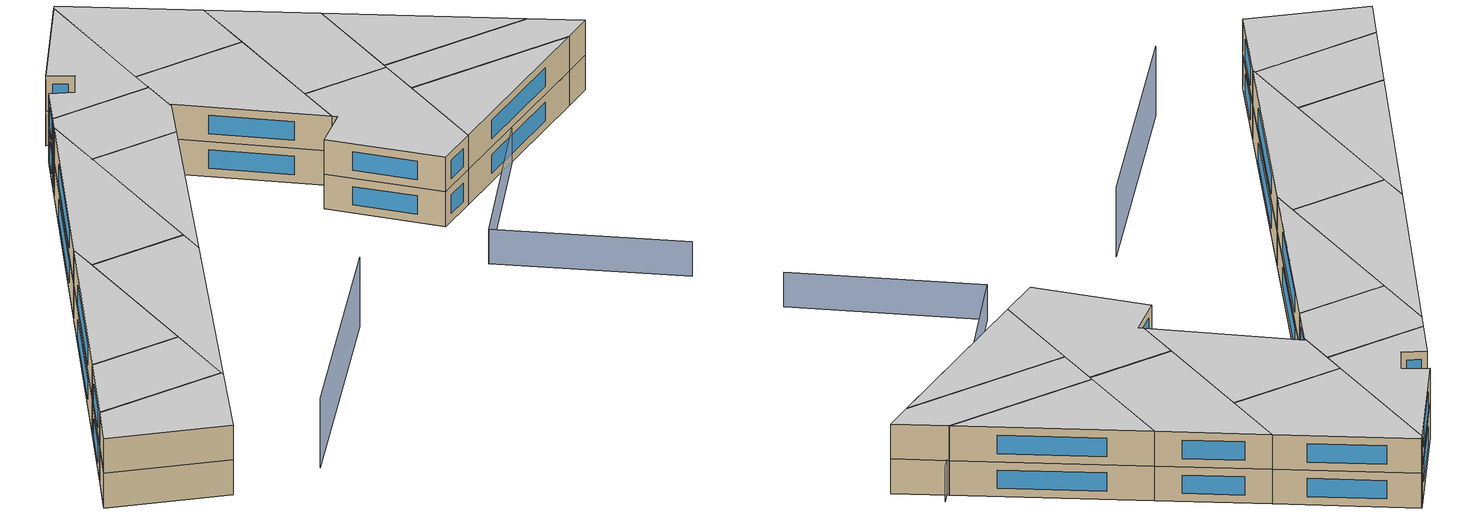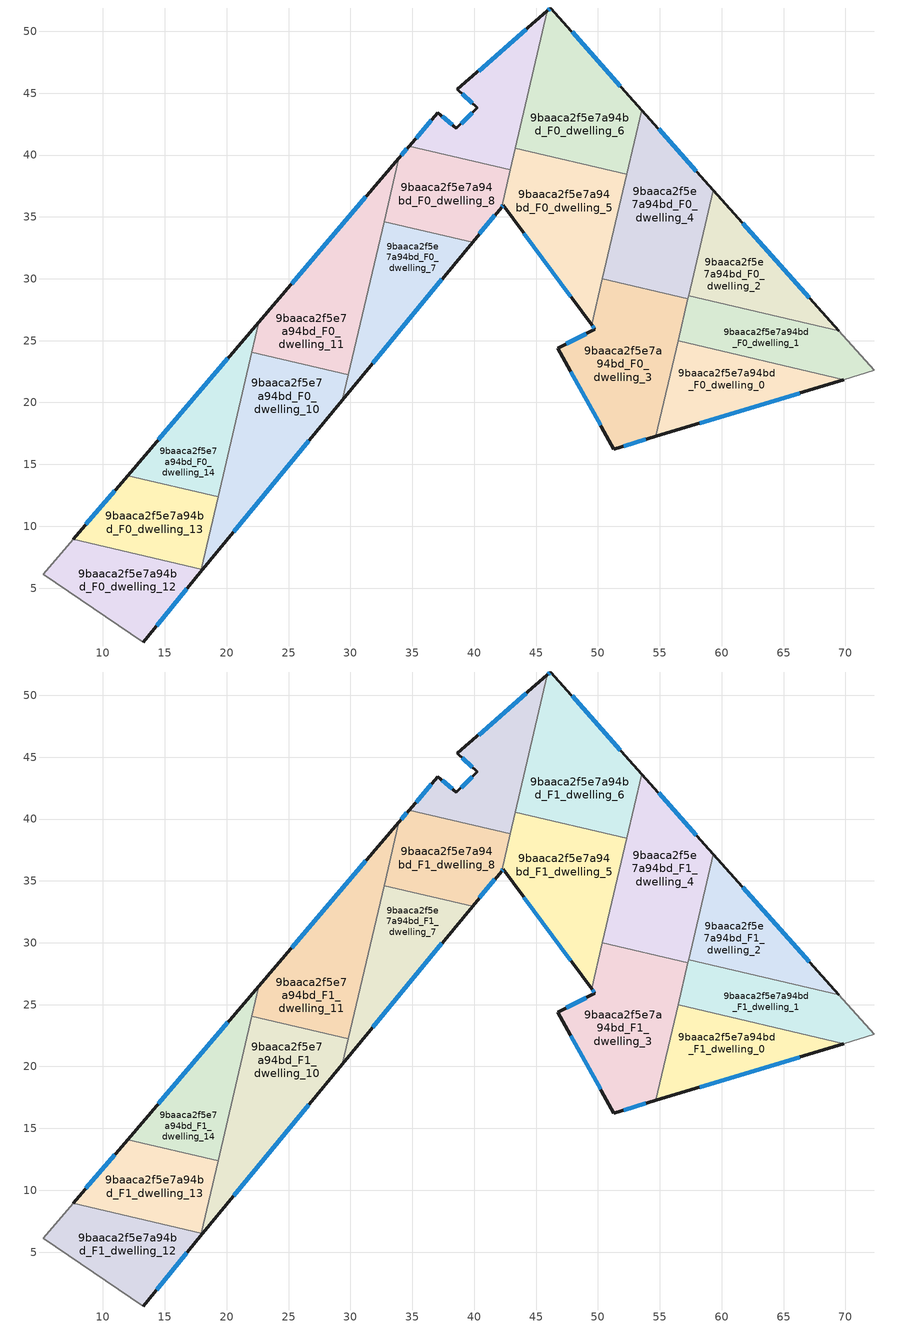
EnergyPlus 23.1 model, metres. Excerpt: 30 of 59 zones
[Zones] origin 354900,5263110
9baaca2f5e7a94bd_F0_dwelling_0
 floor ground (EU_floor_Construction): 69.87,21.84 54.67,17.26 56.47,24.97 z0
 wall outside (EU_wall_Construction): 54.67,17.26 69.87,21.84 z0:3
 wall to 9baaca2f5e7a94bd_F0_dwelling_1 (EU_wall_Construction): 69.87,21.84 56.47,24.97 z0:3
 wall to 9baaca2f5e7a94bd_F0_dwelling_3 (EU_wall_Construction): 56.47,24.97 54.67,17.26 z0:3
 window (EU_Window_Construction): 58.24,18.33 66.3,20.77 z0.7:2.3
9baaca2f5e7a94bd_F0_dwelling_1
 floor ground (EU_floor_Construction): 69.45,25.81 72.33,22.59 69.87,21.84 56.47,24.97 57.33,28.64 z0
 wall to 9baaca2f5e7a94bd_F0_dwelling_2 (EU_wall_Construction): 69.45,25.81 57.33,28.64 z0:3
 wall adiabatic (EU_wall_Construction): 69.87,21.84 72.33,22.59 69.45,25.81 z0:3
 wall to 9baaca2f5e7a94bd_F0_dwelling_4 (EU_wall_Construction): 57.33,28.64 57.26,28.37 z0:3
 wall to 9baaca2f5e7a94bd_F0_dwelling_3 (EU_wall_Construction): 57.26,28.37 56.47,24.97 z0:3
9baaca2f5e7a94bd_F0_dwelling_10
 floor ground (EU_floor_Construction): 29.83,22.26 29.34,20.18 17.87,6.27 22.03,24.08 z0
 wall outside (EU_wall_Construction): 17.87,6.27 29.34,20.18 z0:3
 wall to 9baaca2f5e7a94bd_F0_dwelling_11 (EU_wall_Construction): 29.83,22.26 22.03,24.08 z0:3
 wall to 9baaca2f5e7a94bd_F0_dwelling_14 (EU_wall_Construction): 22.03,24.08 19.3,12.37 z0:3
 wall to 9baaca2f5e7a94bd_F0_dwelling_7 (EU_wall_Construction): 29.34,20.18 29.83,22.26 z0:3
 wall to 9baaca2f5e7a94bd_F0_dwelling_12 (EU_wall_Construction): 17.93,6.52 17.87,6.27 z0:3
 wall to 9baaca2f5e7a94bd_F0_dwelling_13 (EU_wall_Construction): 19.3,12.37 17.93,6.52 z0:3
 window (EU_Window_Construction): 20.57,9.54 26.65,16.91 z0.7:2.3
9baaca2f5e7a94bd_F0_dwelling_11
 floor ground (EU_floor_Construction): 33.9,39.73 29.83,22.26 22.03,24.08 22.59,26.5 z0
 wall outside (EU_wall_Construction): 33.9,39.73 22.59,26.5 z0:3
 wall to 9baaca2f5e7a94bd_F0_dwelling_8 (EU_wall_Construction): 32.71,34.62 33.9,39.73 z0:3
 wall to 9baaca2f5e7a94bd_F0_dwelling_14 (EU_wall_Construction): 22.59,26.5 22.03,24.08 z0:3
 wall to 9baaca2f5e7a94bd_F0_dwelling_7 (EU_wall_Construction): 29.82,22.26 32.71,34.62 z0:3
 window (EU_Window_Construction): 31.25,36.62 25.25,29.6 z0.7:2.3
9baaca2f5e7a94bd_F0_dwelling_12
 floor ground (EU_floor_Construction): 17.93,6.52 17.87,6.27 13.24,0.64 5.17,6.11 7.59,8.93 z0
 wall outside (EU_wall_Construction): 13.24,0.64 17.87,6.27 z0:3
 wall adiabatic (EU_wall_Construction): 7.59,8.93 5.17,6.11 13.24,0.64 z0:3
 wall to 9baaca2f5e7a94bd_F0_dwelling_13 (EU_wall_Construction): 17.93,6.52 7.59,8.93 z0:3
 window (EU_Window_Construction): 14.33,1.97 16.78,4.95 z0.7:2.3
9baaca2f5e7a94bd_F0_dwelling_13
 floor ground (EU_floor_Construction): 19.3,12.37 17.93,6.52 7.59,8.93 11.98,14.08 z0
 wall outside (EU_wall_Construction): 11.98,14.08 7.59,8.93 z0:3
 wall to 9baaca2f5e7a94bd_F0_dwelling_14 (EU_wall_Construction): 19.3,12.37 11.98,14.08 z0:3
 window (EU_Window_Construction): 10.95,12.87 8.62,10.14 z0.7:2.3
9baaca2f5e7a94bd_F0_dwelling_14
 floor ground (EU_floor_Construction): 22.59,26.5 19.3,12.37 11.98,14.08 z0
 wall outside (EU_wall_Construction): 22.59,26.5 11.98,14.08 z0:3
 window (EU_Window_Construction): 20.1,23.58 14.47,16.99 z0.7:2.3
9baaca2f5e7a94bd_F0_dwelling_2
 floor ground (EU_floor_Construction): 59.32,37.17 69.45,25.81 57.33,28.64 z0
 wall outside (EU_wall_Construction): 69.45,25.81 59.32,37.17 z0:3
 wall to 9baaca2f5e7a94bd_F0_dwelling_4 (EU_wall_Construction): 59.32,37.17 57.33,28.64 z0:3
 window (EU_Window_Construction): 67.07,28.48 61.7,34.5 z0.7:2.3
9baaca2f5e7a94bd_F0_dwelling_3
 floor ground (EU_floor_Construction): 57.26,28.37 54.67,17.26 51.29,16.24 46.74,24.39 49.74,25.94 49.49,26.28 50.35,29.98 z0
 wall outside (EU_wall_Construction): 49.49,26.28 49.74,25.94 46.74,24.39 51.29,16.24 54.67,17.26 z0:3
 wall to 9baaca2f5e7a94bd_F0_dwelling_4 (EU_wall_Construction): 57.26,28.37 50.35,29.98 z0:3
 wall to 9baaca2f5e7a94bd_F0_dwelling_5 (EU_wall_Construction): 50.35,29.98 49.49,26.28 z0:3
 window (EU_Window_Construction): 49.04,25.57 47.44,24.75 / 49.55,26.2 49.69,26.02 / 52.08,16.48 53.88,17.02 / 47.81,22.48 50.22,18.15 z0.7:2.3
9baaca2f5e7a94bd_F0_dwelling_4
 floor ground (EU_floor_Construction): 53.54,43.63 59.32,37.17 57.26,28.37 50.35,29.98 z0
 wall outside (EU_wall_Construction): 59.32,37.17 53.54,43.63 z0:3
 wall to 9baaca2f5e7a94bd_F0_dwelling_6 (EU_wall_Construction): 53.54,43.63 52.33,38.45 z0:3
 wall to 9baaca2f5e7a94bd_F0_dwelling_5 (EU_wall_Construction): 52.33,38.45 50.36,29.98 z0:3
 window (EU_Window_Construction): 57.96,38.68 54.9,42.11 z0.7:2.3
9baaca2f5e7a94bd_F0_dwelling_5
 floor ground (EU_floor_Construction): 52.33,38.45 49.49,26.28 42.34,35.95 42.21,35.8 43.32,40.56 z0
 wall outside (EU_wall_Construction): 42.21,35.8 42.34,35.95 49.49,26.28 z0:3
 wall to 9baaca2f5e7a94bd_F0_dwelling_6 (EU_wall_Construction): 52.33,38.45 43.32,40.56 z0:3
 wall to 9baaca2f5e7a94bd_F0_dwelling_8 (EU_wall_Construction): 42.92,38.82 42.21,35.8 z0:3
 wall to 9baaca2f5e7a94bd_F0_dwelling_9 (EU_wall_Construction): 43.32,40.56 42.92,38.82 z0:3
 window (EU_Window_Construction): 44.02,33.68 47.81,28.55 / 42.24,35.83 42.31,35.92 z0.7:2.3
9baaca2f5e7a94bd_F0_dwelling_6
 floor ground (EU_floor_Construction): 46.18,51.88 53.54,43.63 52.33,38.45 43.32,40.56 45.91,51.65 z0
 wall outside (EU_wall_Construction): 53.54,43.63 46.18,51.88 45.91,51.65 z0:3
 wall to 9baaca2f5e7a94bd_F0_dwelling_9 (EU_wall_Construction): 45.91,51.65 43.32,40.56 z0:3
 window (EU_Window_Construction): 46.11,51.83 45.97,51.7 / 51.81,45.57 47.91,49.94 z0.7:2.3
9baaca2f5e7a94bd_F0_dwelling_7
 floor ground (EU_floor_Construction): 39.87,32.95 29.34,20.18 32.71,34.62 z0
 wall outside (EU_wall_Construction): 29.34,20.18 39.87,32.95 z0:3
 wall to 9baaca2f5e7a94bd_F0_dwelling_8 (EU_wall_Construction): 39.87,32.95 32.71,34.62 z0:3
 window (EU_Window_Construction): 31.81,23.18 37.39,29.95 z0.7:2.3
9baaca2f5e7a94bd_F0_dwelling_8
 floor ground (EU_floor_Construction): 42.91,38.82 42.21,35.8 39.87,32.95 32.71,34.62 33.9,39.73 34.75,40.72 z0
 wall outside (EU_wall_Construction): 34.75,40.72 33.9,39.73 / 39.87,32.95 42.21,35.8 z0:3
 wall to 9baaca2f5e7a94bd_F0_dwelling_9 (EU_wall_Construction): 42.91,38.82 34.75,40.72 z0:3
 window (EU_Window_Construction): 34.55,40.49 34.1,39.96 / 40.42,33.62 41.66,35.13 z0.7:2.3
9baaca2f5e7a94bd_F0_dwelling_9
 floor ground (EU_floor_Construction): 45.91,51.65 42.91,38.82 34.75,40.72 37.07,43.43 38.57,42.15 40.23,43.82 38.64,45.3 z0
 wall outside (EU_wall_Construction): 45.91,51.65 38.64,45.3 40.23,43.82 38.57,42.15 37.07,43.43 34.75,40.72 z0:3
 window (EU_Window_Construction): 36.52,42.8 35.3,41.36 / 38.21,42.45 37.42,43.13 / 39.84,43.43 38.96,42.54 / 39.02,44.95 39.86,44.17 / 44.2,50.16 40.35,46.79 z0.7:2.3
9baaca2f5e7a94bd_F1_dwelling_0
 floor to 9baaca2f5e7a94bd_F0_dwelling_0 (EU_floor_Construction): 69.87,21.84 54.67,17.26 56.47,24.97 z3
 wall outside (EU_wall_Construction): 54.67,17.26 69.87,21.84 z3:6
 wall to 9baaca2f5e7a94bd_F1_dwelling_1 (EU_wall_Construction): 69.87,21.84 56.47,24.97 z3:6
 wall to 9baaca2f5e7a94bd_F1_dwelling_3 (EU_wall_Construction): 56.47,24.97 54.67,17.26 z3:6
 window (EU_Window_Construction): 58.24,18.33 66.3,20.77 z3.7:5.3
 ceiling to 9baaca2f5e7a94bd_F2_dwelling_0 (EU_floor_Construction): 69.87,21.84 56.47,24.97 54.67,17.26 z6
9baaca2f5e7a94bd_F1_dwelling_1
 floor to 9baaca2f5e7a94bd_F0_dwelling_1 (EU_floor_Construction): 69.45,25.81 72.33,22.59 69.87,21.84 56.47,24.97 57.33,28.64 z3
 wall to 9baaca2f5e7a94bd_F1_dwelling_2 (EU_wall_Construction): 69.45,25.81 57.33,28.64 z3:6
 wall adiabatic (EU_wall_Construction): 69.87,21.84 72.33,22.59 69.45,25.81 z3:6
 wall to 9baaca2f5e7a94bd_F1_dwelling_4 (EU_wall_Construction): 57.33,28.64 57.26,28.37 z3:6
 wall to 9baaca2f5e7a94bd_F1_dwelling_3 (EU_wall_Construction): 57.26,28.37 56.47,24.97 z3:6
 ceiling to 9baaca2f5e7a94bd_F2_dwelling_1 (EU_floor_Construction): 72.33,22.59 69.45,25.81 57.33,28.64 56.47,24.97 69.87,21.84 z6
9baaca2f5e7a94bd_F1_dwelling_10
 floor to 9baaca2f5e7a94bd_F0_dwelling_10 (EU_floor_Construction): 29.83,22.26 29.34,20.18 17.87,6.27 22.03,24.08 z3
 wall outside (EU_wall_Construction): 17.87,6.27 29.34,20.18 z3:6
 wall to 9baaca2f5e7a94bd_F1_dwelling_11 (EU_wall_Construction): 29.83,22.26 22.03,24.08 z3:6
 wall to 9baaca2f5e7a94bd_F1_dwelling_14 (EU_wall_Construction): 22.03,24.08 19.3,12.37 z3:6
 wall to 9baaca2f5e7a94bd_F1_dwelling_7 (EU_wall_Construction): 29.34,20.18 29.83,22.26 z3:6
 wall to 9baaca2f5e7a94bd_F1_dwelling_12 (EU_wall_Construction): 17.93,6.52 17.87,6.27 z3:6
 wall to 9baaca2f5e7a94bd_F1_dwelling_13 (EU_wall_Construction): 19.3,12.37 17.93,6.52 z3:6
 window (EU_Window_Construction): 20.57,9.54 26.65,16.91 z3.7:5.3
 ceiling to 9baaca2f5e7a94bd_F2_dwelling_10 (EU_floor_Construction): 17.87,6.27 29.34,20.18 29.83,22.26 22.03,24.08 z6
9baaca2f5e7a94bd_F1_dwelling_11
 floor to 9baaca2f5e7a94bd_F0_dwelling_11 (EU_floor_Construction): 33.9,39.73 29.83,22.26 22.03,24.08 22.59,26.5 z3
 wall outside (EU_wall_Construction): 33.9,39.73 22.59,26.5 z3:6
 wall to 9baaca2f5e7a94bd_F1_dwelling_8 (EU_wall_Construction): 32.71,34.62 33.9,39.73 z3:6
 wall to 9baaca2f5e7a94bd_F1_dwelling_14 (EU_wall_Construction): 22.59,26.5 22.03,24.08 z3:6
 wall to 9baaca2f5e7a94bd_F1_dwelling_7 (EU_wall_Construction): 29.82,22.26 32.71,34.62 z3:6
 window (EU_Window_Construction): 31.25,36.62 25.25,29.6 z3.7:5.3
 ceiling to 9baaca2f5e7a94bd_F2_dwelling_11 (EU_floor_Construction): 29.83,22.26 33.9,39.73 22.59,26.5 22.03,24.08 z6
9baaca2f5e7a94bd_F1_dwelling_12
 floor to 9baaca2f5e7a94bd_F0_dwelling_12 (EU_floor_Construction): 17.93,6.52 17.87,6.27 13.24,0.64 5.17,6.11 7.59,8.93 z3
 wall outside (EU_wall_Construction): 13.24,0.64 17.87,6.27 z3:6
 wall adiabatic (EU_wall_Construction): 7.59,8.93 5.17,6.11 13.24,0.64 z3:6
 wall to 9baaca2f5e7a94bd_F1_dwelling_13 (EU_wall_Construction): 17.93,6.52 7.59,8.93 z3:6
 window (EU_Window_Construction): 14.33,1.97 16.78,4.95 z3.7:5.3
 ceiling to 9baaca2f5e7a94bd_F2_dwelling_12 (EU_floor_Construction): 13.24,0.64 17.87,6.27 17.93,6.52 7.59,8.93 5.17,6.11 z6
9baaca2f5e7a94bd_F1_dwelling_13
 floor to 9baaca2f5e7a94bd_F0_dwelling_13 (EU_floor_Construction): 19.3,12.37 17.93,6.52 7.59,8.93 11.98,14.08 z3
 wall outside (EU_wall_Construction): 11.98,14.08 7.59,8.93 z3:6
 wall to 9baaca2f5e7a94bd_F1_dwelling_14 (EU_wall_Construction): 19.3,12.37 11.98,14.08 z3:6
 window (EU_Window_Construction): 10.95,12.87 8.62,10.14 z3.7:5.3
 ceiling to 9baaca2f5e7a94bd_F2_dwelling_13 (EU_floor_Construction): 17.93,6.52 19.3,12.37 11.98,14.08 7.59,8.93 z6
9baaca2f5e7a94bd_F1_dwelling_14
 floor to 9baaca2f5e7a94bd_F0_dwelling_14 (EU_floor_Construction): 22.59,26.5 19.3,12.37 11.98,14.08 z3
 wall outside (EU_wall_Construction): 22.59,26.5 11.98,14.08 z3:6
 window (EU_Window_Construction): 20.1,23.58 14.47,16.99 z3.7:5.3
 ceiling to 9baaca2f5e7a94bd_F2_dwelling_14 (EU_floor_Construction): 19.3,12.37 22.59,26.5 11.98,14.08 z6
9baaca2f5e7a94bd_F1_dwelling_2
 floor to 9baaca2f5e7a94bd_F0_dwelling_2 (EU_floor_Construction): 59.32,37.17 69.45,25.81 57.33,28.64 z3
 wall outside (EU_wall_Construction): 69.45,25.81 59.32,37.17 z3:6
 wall to 9baaca2f5e7a94bd_F1_dwelling_4 (EU_wall_Construction): 59.32,37.17 57.33,28.64 z3:6
 window (EU_Window_Construction): 67.07,28.48 61.7,34.5 z3.7:5.3
 ceiling to 9baaca2f5e7a94bd_F2_dwelling_2 (EU_floor_Construction): 69.45,25.81 59.32,37.17 57.33,28.64 z6
9baaca2f5e7a94bd_F1_dwelling_3
 floor to 9baaca2f5e7a94bd_F0_dwelling_3 (EU_floor_Construction): 57.26,28.37 54.67,17.26 51.29,16.24 46.74,24.39 49.74,25.94 49.49,26.28 50.35,29.98 z3
 wall outside (EU_wall_Construction): 49.49,26.28 49.74,25.94 46.74,24.39 51.29,16.24 54.67,17.26 z3:6
 wall to 9baaca2f5e7a94bd_F1_dwelling_4 (EU_wall_Construction): 57.26,28.37 50.35,29.98 z3:6
 wall to 9baaca2f5e7a94bd_F1_dwelling_5 (EU_wall_Construction): 50.35,29.98 49.49,26.28 z3:6
 window (EU_Window_Construction): 49.04,25.57 47.44,24.75 / 49.55,26.2 49.69,26.02 / 52.08,16.48 53.88,17.02 / 47.81,22.48 50.22,18.15 z3.7:5.3
 ceiling to 9baaca2f5e7a94bd_F2_dwelling_3 (EU_floor_Construction): 54.67,17.26 57.26,28.37 50.35,29.98 49.49,26.28 49.74,25.94 46.74,24.39 51.29,16.24 z6
9baaca2f5e7a94bd_F1_dwelling_4
 floor to 9baaca2f5e7a94bd_F0_dwelling_4 (EU_floor_Construction): 53.54,43.63 59.32,37.17 57.26,28.37 50.35,29.98 z3
 wall outside (EU_wall_Construction): 59.32,37.17 53.54,43.63 z3:6
 wall to 9baaca2f5e7a94bd_F1_dwelling_6 (EU_wall_Construction): 53.54,43.63 52.33,38.45 z3:6
 wall to 9baaca2f5e7a94bd_F1_dwelling_5 (EU_wall_Construction): 52.33,38.45 50.36,29.98 z3:6
 window (EU_Window_Construction): 57.96,38.68 54.9,42.11 z3.7:5.3
 ceiling to 9baaca2f5e7a94bd_F2_dwelling_4 (EU_floor_Construction): 57.26,28.37 59.32,37.17 53.54,43.63 50.35,29.98 z6
9baaca2f5e7a94bd_F1_dwelling_5
 floor to 9baaca2f5e7a94bd_F0_dwelling_5 (EU_floor_Construction): 52.33,38.45 49.49,26.28 42.34,35.95 42.21,35.8 43.32,40.56 z3
 wall outside (EU_wall_Construction): 42.21,35.8 42.34,35.95 49.49,26.28 z3:6
 wall to 9baaca2f5e7a94bd_F1_dwelling_6 (EU_wall_Construction): 52.33,38.45 43.32,40.56 z3:6
 wall to 9baaca2f5e7a94bd_F1_dwelling_8 (EU_wall_Construction): 42.92,38.82 42.21,35.8 z3:6
 wall to 9baaca2f5e7a94bd_F1_dwelling_9 (EU_wall_Construction): 43.32,40.56 42.92,38.82 z3:6
 window (EU_Window_Construction): 44.02,33.68 47.81,28.55 / 42.24,35.83 42.31,35.92 z3.7:5.3
 ceiling to 9baaca2f5e7a94bd_F2_dwelling_5 (EU_floor_Construction): 49.49,26.28 52.33,38.45 43.32,40.56 42.21,35.8 42.34,35.95 z6
9baaca2f5e7a94bd_F1_dwelling_6
 floor to 9baaca2f5e7a94bd_F0_dwelling_6 (EU_floor_Construction): 46.18,51.88 53.54,43.63 52.33,38.45 43.32,40.56 45.91,51.65 z3
 wall outside (EU_wall_Construction): 53.54,43.63 46.18,51.88 45.91,51.65 z3:6
 wall to 9baaca2f5e7a94bd_F1_dwelling_9 (EU_wall_Construction): 45.91,51.65 43.32,40.56 z3:6
 window (EU_Window_Construction): 46.11,51.83 45.97,51.7 / 51.81,45.57 47.91,49.94 z3.7:5.3
 ceiling to 9baaca2f5e7a94bd_F2_dwelling_6 (EU_floor_Construction): 52.33,38.45 53.54,43.63 46.18,51.88 45.91,51.65 43.32,40.56 z6
9baaca2f5e7a94bd_F1_dwelling_7
 floor to 9baaca2f5e7a94bd_F0_dwelling_7 (EU_floor_Construction): 39.87,32.95 29.34,20.18 32.71,34.62 z3
 wall outside (EU_wall_Construction): 29.34,20.18 39.87,32.95 z3:6
 wall to 9baaca2f5e7a94bd_F1_dwelling_8 (EU_wall_Construction): 39.87,32.95 32.71,34.62 z3:6
 window (EU_Window_Construction): 31.81,23.18 37.39,29.95 z3.7:5.3
 ceiling to 9baaca2f5e7a94bd_F2_dwelling_7 (EU_floor_Construction): 29.34,20.18 39.87,32.95 32.71,34.62 z6
9baaca2f5e7a94bd_F1_dwelling_8
 floor to 9baaca2f5e7a94bd_F0_dwelling_8 (EU_floor_Construction): 42.91,38.82 42.21,35.8 39.87,32.95 32.71,34.62 33.9,39.73 34.75,40.72 z3
 wall outside (EU_wall_Construction): 34.75,40.72 33.9,39.73 / 39.87,32.95 42.21,35.8 z3:6
 wall to 9baaca2f5e7a94bd_F1_dwelling_9 (EU_wall_Construction): 42.91,38.82 34.75,40.72 z3:6
 window (EU_Window_Construction): 34.55,40.49 34.1,39.96 / 40.42,33.62 41.66,35.13 z3.7:5.3
 ceiling to 9baaca2f5e7a94bd_F2_dwelling_8 (EU_floor_Construction): 42.21,35.8 42.91,38.82 34.75,40.72 33.9,39.73 32.71,34.62 39.87,32.95 z6
9baaca2f5e7a94bd_F1_dwelling_9
 floor to 9baaca2f5e7a94bd_F0_dwelling_9 (EU_floor_Construction): 45.91,51.65 42.91,38.82 34.75,40.72 37.07,43.43 38.57,42.15 40.23,43.82 38.64,45.3 z3
 wall outside (EU_wall_Construction): 45.91,51.65 38.64,45.3 40.23,43.82 38.57,42.15 37.07,43.43 34.75,40.72 z3:6
 window (EU_Window_Construction): 36.52,42.8 35.3,41.36 / 38.21,42.45 37.42,43.13 / 39.84,43.43 38.96,42.54 / 39.02,44.95 39.86,44.17 / 44.2,50.16 40.35,46.79 z3.7:5.3
 ceiling to 9baaca2f5e7a94bd_F2_dwelling_9 (EU_floor_Construction): 42.91,38.82 45.91,51.65 38.64,45.3 40.23,43.82 38.57,42.15 37.07,43.43 34.75,40.72 z6
shading: 20.47,-1.23 36.73,10.77 z0:6; 59.07,-1.65 49.78,10.28 / 49.78,10.28 70.32,26.29 z0:3
[Building]
EU S2 Campaign: North Axis=0; Terrain=City; Solar Distribution=FullExterior
[Site:Location]
Budapest.Ferenc.Liszt.Intl.AP: Latitude=47.437; Longitude=19.256; Time Zone=1; Elevation=185
[SizingPeriod:WeatherFileDays]
AnnualSizingPeriod: Begin Month=1; Begin Day of Month=1; End Month=12; End Day of Month=31; Day of Week for Start Day=Monday; Use Weather File Daylight Saving Period=No; Use Weather File Rain and Snow Indicators=No
[MATERIAL]
EU_InternalMass_Material: Roughness=MediumRough; Thickness=0.1; Conductivity=1; Density=1800; Specific Heat=900; Thermal Absorptance=0.9; Solar Absorptance=0.7; Visible Absorptance=0.7
[MATERIAL:NOMASS] Roughness=MediumRough; Thermal Absorptance=0.9; Solar Absorptance=0.7; Visible Absorptance=0.7
Name | Thermal Resistance
EU_wall_NoMass | 0.832559
EU_floor_NoMass | 0.872794
[WINDOWMATERIAL:SIMPLEGLAZINGSYSTEM]
EU_Window_SimpleGlazing: UFactor=2.79869; Solar Heat Gain Coefficient=0.75; Visible Transmittance=0.75
[CONSTRUCTION]
EU_wall_Construction: EU_wall_NoMass
EU_floor_Construction: EU_floor_NoMass
EU_Window_Construction: EU_Window_SimpleGlazing
EU_InternalMass_Construction: EU_InternalMass_Material
[ZONE] Type=1; Multiplier=1; Ceiling Height=autocalculate; Floor Area=autocalculate; Part of Total Floor Area=Yes
Name | Volume
9baaca2f5e7a94bd_F0_dwelling_0; 9baaca2f5e7a94bd_F1_dwelling_0 | 163.451
9baaca2f5e7a94bd_F0_dwelling_1; 9baaca2f5e7a94bd_F1_dwelling_1 | 163.489
9baaca2f5e7a94bd_F0_dwelling_10; 9baaca2f5e7a94bd_F1_dwelling_10 | 245.22
9baaca2f5e7a94bd_F0_dwelling_11; 9baaca2f5e7a94bd_F1_dwelling_11 | 245.219
9baaca2f5e7a94bd_F0_dwelling_12; 9baaca2f5e7a94bd_F1_dwelling_12 | 163.461
9baaca2f5e7a94bd_F0_dwelling_13; 9baaca2f5e7a94bd_F1_dwelling_13 | 163.472
9baaca2f5e7a94bd_F0_dwelling_14; 9baaca2f5e7a94bd_F1_dwelling_14 | 163.447
9baaca2f5e7a94bd_F0_dwelling_2; 9baaca2f5e7a94bd_F1_dwelling_2 | 163.45
9baaca2f5e7a94bd_F0_dwelling_3; 9baaca2f5e7a94bd_F1_dwelling_3 | 260.005
9baaca2f5e7a94bd_F0_dwelling_4; 9baaca2f5e7a94bd_F1_dwelling_4 | 245.229
9baaca2f5e7a94bd_F0_dwelling_5; 9baaca2f5e7a94bd_F1_dwelling_5 | 237.792
9baaca2f5e7a94bd_F0_dwelling_6; 9baaca2f5e7a94bd_F1_dwelling_6 | 237.785
9baaca2f5e7a94bd_F0_dwelling_7; 9baaca2f5e7a94bd_F1_dwelling_7 | 163.452
9baaca2f5e7a94bd_F0_dwelling_8; 9baaca2f5e7a94bd_F1_dwelling_8 | 163.471
9baaca2f5e7a94bd_F0_dwelling_9; 9baaca2f5e7a94bd_F1_dwelling_9 | 163.448
[INTERNALMASS] Construction=EU_InternalMass_Construction
Name | Zone or ZoneList | Surface Area
9baaca2f5e7a94bd_F0_dwelling_0_EU_InternalMass | 9baaca2f5e7a94bd_F0_dwelling_0 | 54.4837
9baaca2f5e7a94bd_F0_dwelling_1_EU_InternalMass | 9baaca2f5e7a94bd_F0_dwelling_1 | 54.4962
9baaca2f5e7a94bd_F0_dwelling_2_EU_InternalMass | 9baaca2f5e7a94bd_F0_dwelling_2 | 54.4833
9baaca2f5e7a94bd_F0_dwelling_3_EU_InternalMass | 9baaca2f5e7a94bd_F0_dwelling_3 | 86.6706
9baaca2f5e7a94bd_F0_dwelling_4_EU_InternalMass | 9baaca2f5e7a94bd_F0_dwelling_4 | 81.7426
9baaca2f5e7a94bd_F0_dwelling_5_EU_InternalMass | 9baaca2f5e7a94bd_F0_dwelling_5 | 79.2639
9baaca2f5e7a94bd_F0_dwelling_6_EU_InternalMass | 9baaca2f5e7a94bd_F0_dwelling_6 | 79.2617
9baaca2f5e7a94bd_F0_dwelling_7_EU_InternalMass | 9baaca2f5e7a94bd_F0_dwelling_7 | 54.4838
9baaca2f5e7a94bd_F0_dwelling_8_EU_InternalMass | 9baaca2f5e7a94bd_F0_dwelling_8 | 54.4907
9baaca2f5e7a94bd_F0_dwelling_9_EU_InternalMass | 9baaca2f5e7a94bd_F0_dwelling_9 | 54.4827
9baaca2f5e7a94bd_F0_dwelling_10_EU_InternalMass | 9baaca2f5e7a94bd_F0_dwelling_10 | 81.7399
9baaca2f5e7a94bd_F0_dwelling_11_EU_InternalMass | 9baaca2f5e7a94bd_F0_dwelling_11 | 81.7397
9baaca2f5e7a94bd_F0_dwelling_12_EU_InternalMass | 9baaca2f5e7a94bd_F0_dwelling_12 | 54.4868
9baaca2f5e7a94bd_F0_dwelling_13_EU_InternalMass | 9baaca2f5e7a94bd_F0_dwelling_13 | 54.4906
9baaca2f5e7a94bd_F0_dwelling_14_EU_InternalMass | 9baaca2f5e7a94bd_F0_dwelling_14 | 54.4824
9baaca2f5e7a94bd_F1_dwelling_0_EU_InternalMass | 9baaca2f5e7a94bd_F1_dwelling_0 | 54.4837
9baaca2f5e7a94bd_F1_dwelling_1_EU_InternalMass | 9baaca2f5e7a94bd_F1_dwelling_1 | 54.4962
9baaca2f5e7a94bd_F1_dwelling_2_EU_InternalMass | 9baaca2f5e7a94bd_F1_dwelling_2 | 54.4833
9baaca2f5e7a94bd_F1_dwelling_3_EU_InternalMass | 9baaca2f5e7a94bd_F1_dwelling_3 | 86.6706
9baaca2f5e7a94bd_F1_dwelling_4_EU_InternalMass | 9baaca2f5e7a94bd_F1_dwelling_4 | 81.7426
9baaca2f5e7a94bd_F1_dwelling_5_EU_InternalMass | 9baaca2f5e7a94bd_F1_dwelling_5 | 79.2639
9baaca2f5e7a94bd_F1_dwelling_6_EU_InternalMass | 9baaca2f5e7a94bd_F1_dwelling_6 | 79.2617
9baaca2f5e7a94bd_F1_dwelling_7_EU_InternalMass | 9baaca2f5e7a94bd_F1_dwelling_7 | 54.4838
9baaca2f5e7a94bd_F1_dwelling_8_EU_InternalMass | 9baaca2f5e7a94bd_F1_dwelling_8 | 54.4907
9baaca2f5e7a94bd_F1_dwelling_9_EU_InternalMass | 9baaca2f5e7a94bd_F1_dwelling_9 | 54.4827
9baaca2f5e7a94bd_F1_dwelling_10_EU_InternalMass | 9baaca2f5e7a94bd_F1_dwelling_10 | 81.7399
9baaca2f5e7a94bd_F1_dwelling_11_EU_InternalMass | 9baaca2f5e7a94bd_F1_dwelling_11 | 81.7397
9baaca2f5e7a94bd_F1_dwelling_12_EU_InternalMass | 9baaca2f5e7a94bd_F1_dwelling_12 | 54.4868
9baaca2f5e7a94bd_F1_dwelling_13_EU_InternalMass | 9baaca2f5e7a94bd_F1_dwelling_13 | 54.4906
9baaca2f5e7a94bd_F1_dwelling_14_EU_InternalMass | 9baaca2f5e7a94bd_F1_dwelling_14 | 54.4824
[OTHEREQUIPMENT] Fuel Type=Electricity; Design Level Calculation Method=Watts/Area; Power per Zone Floor Area=1; Fraction Latent=0; Fraction Radiant=0; Fraction Lost=0; Carbon Dioxide Generation Rate=0; EndUse Subcategory=EU_Step8_InternalGains
Name | Zone or ZoneList or Space or SpaceList | Schedule
EU_Step8_InternalGain_9baaca2f5e7a94bd_F0_dwelling_0_f000 | 9baaca2f5e7a94bd_F0_dwelling_0 | EU_Step8_GainSchedule_9baaca2f5e7a94bd_F0_dwelling_0_f000
EU_Step8_InternalGain_9baaca2f5e7a94bd_F0_dwelling_1_f000 | 9baaca2f5e7a94bd_F0_dwelling_1 | EU_Step8_GainSchedule_9baaca2f5e7a94bd_F0_dwelling_1_f000
EU_Step8_InternalGain_9baaca2f5e7a94bd_F0_dwelling_2_f000 | 9baaca2f5e7a94bd_F0_dwelling_2 | EU_Step8_GainSchedule_9baaca2f5e7a94bd_F0_dwelling_2_f000
EU_Step8_InternalGain_9baaca2f5e7a94bd_F0_dwelling_3_f000 | 9baaca2f5e7a94bd_F0_dwelling_3 | EU_Step8_GainSchedule_9baaca2f5e7a94bd_F0_dwelling_3_f000
EU_Step8_InternalGain_9baaca2f5e7a94bd_F0_dwelling_4_f000 | 9baaca2f5e7a94bd_F0_dwelling_4 | EU_Step8_GainSchedule_9baaca2f5e7a94bd_F0_dwelling_4_f000
EU_Step8_InternalGain_9baaca2f5e7a94bd_F0_dwelling_5_f000 | 9baaca2f5e7a94bd_F0_dwelling_5 | EU_Step8_GainSchedule_9baaca2f5e7a94bd_F0_dwelling_5_f000
EU_Step8_InternalGain_9baaca2f5e7a94bd_F0_dwelling_6_f000 | 9baaca2f5e7a94bd_F0_dwelling_6 | EU_Step8_GainSchedule_9baaca2f5e7a94bd_F0_dwelling_6_f000
EU_Step8_InternalGain_9baaca2f5e7a94bd_F0_dwelling_7_f000 | 9baaca2f5e7a94bd_F0_dwelling_7 | EU_Step8_GainSchedule_9baaca2f5e7a94bd_F0_dwelling_7_f000
EU_Step8_InternalGain_9baaca2f5e7a94bd_F0_dwelling_8_f000 | 9baaca2f5e7a94bd_F0_dwelling_8 | EU_Step8_GainSchedule_9baaca2f5e7a94bd_F0_dwelling_8_f000
EU_Step8_InternalGain_9baaca2f5e7a94bd_F0_dwelling_9_f000 | 9baaca2f5e7a94bd_F0_dwelling_9 | EU_Step8_GainSchedule_9baaca2f5e7a94bd_F0_dwelling_9_f000
EU_Step8_InternalGain_9baaca2f5e7a94bd_F0_dwelling_10_f000 | 9baaca2f5e7a94bd_F0_dwelling_10 | EU_Step8_GainSchedule_9baaca2f5e7a94bd_F0_dwelling_10_f000
EU_Step8_InternalGain_9baaca2f5e7a94bd_F0_dwelling_11_f000 | 9baaca2f5e7a94bd_F0_dwelling_11 | EU_Step8_GainSchedule_9baaca2f5e7a94bd_F0_dwelling_11_f000
EU_Step8_InternalGain_9baaca2f5e7a94bd_F0_dwelling_12_f000 | 9baaca2f5e7a94bd_F0_dwelling_12 | EU_Step8_GainSchedule_9baaca2f5e7a94bd_F0_dwelling_12_f000
EU_Step8_InternalGain_9baaca2f5e7a94bd_F0_dwelling_13_f000 | 9baaca2f5e7a94bd_F0_dwelling_13 | EU_Step8_GainSchedule_9baaca2f5e7a94bd_F0_dwelling_13_f000
EU_Step8_InternalGain_9baaca2f5e7a94bd_F0_dwelling_14_f000 | 9baaca2f5e7a94bd_F0_dwelling_14 | EU_Step8_GainSchedule_9baaca2f5e7a94bd_F0_dwelling_14_f000
EU_Step8_InternalGain_9baaca2f5e7a94bd_F1_dwelling_0_f000 | 9baaca2f5e7a94bd_F1_dwelling_0 | EU_Step8_GainSchedule_9baaca2f5e7a94bd_F1_dwelling_0_f000
EU_Step8_InternalGain_9baaca2f5e7a94bd_F1_dwelling_1_f000 | 9baaca2f5e7a94bd_F1_dwelling_1 | EU_Step8_GainSchedule_9baaca2f5e7a94bd_F1_dwelling_1_f000
EU_Step8_InternalGain_9baaca2f5e7a94bd_F1_dwelling_2_f000 | 9baaca2f5e7a94bd_F1_dwelling_2 | EU_Step8_GainSchedule_9baaca2f5e7a94bd_F1_dwelling_2_f000
EU_Step8_InternalGain_9baaca2f5e7a94bd_F1_dwelling_3_f000 | 9baaca2f5e7a94bd_F1_dwelling_3 | EU_Step8_GainSchedule_9baaca2f5e7a94bd_F1_dwelling_3_f000
EU_Step8_InternalGain_9baaca2f5e7a94bd_F1_dwelling_4_f000 | 9baaca2f5e7a94bd_F1_dwelling_4 | EU_Step8_GainSchedule_9baaca2f5e7a94bd_F1_dwelling_4_f000
EU_Step8_InternalGain_9baaca2f5e7a94bd_F1_dwelling_5_f000 | 9baaca2f5e7a94bd_F1_dwelling_5 | EU_Step8_GainSchedule_9baaca2f5e7a94bd_F1_dwelling_5_f000
EU_Step8_InternalGain_9baaca2f5e7a94bd_F1_dwelling_6_f000 | 9baaca2f5e7a94bd_F1_dwelling_6 | EU_Step8_GainSchedule_9baaca2f5e7a94bd_F1_dwelling_6_f000
EU_Step8_InternalGain_9baaca2f5e7a94bd_F1_dwelling_7_f000 | 9baaca2f5e7a94bd_F1_dwelling_7 | EU_Step8_GainSchedule_9baaca2f5e7a94bd_F1_dwelling_7_f000
EU_Step8_InternalGain_9baaca2f5e7a94bd_F1_dwelling_8_f000 | 9baaca2f5e7a94bd_F1_dwelling_8 | EU_Step8_GainSchedule_9baaca2f5e7a94bd_F1_dwelling_8_f000
EU_Step8_InternalGain_9baaca2f5e7a94bd_F1_dwelling_9_f000 | 9baaca2f5e7a94bd_F1_dwelling_9 | EU_Step8_GainSchedule_9baaca2f5e7a94bd_F1_dwelling_9_f000
EU_Step8_InternalGain_9baaca2f5e7a94bd_F1_dwelling_10_f000 | 9baaca2f5e7a94bd_F1_dwelling_10 | EU_Step8_GainSchedule_9baaca2f5e7a94bd_F1_dwelling_10_f000
EU_Step8_InternalGain_9baaca2f5e7a94bd_F1_dwelling_11_f000 | 9baaca2f5e7a94bd_F1_dwelling_11 | EU_Step8_GainSchedule_9baaca2f5e7a94bd_F1_dwelling_11_f000
EU_Step8_InternalGain_9baaca2f5e7a94bd_F1_dwelling_12_f000 | 9baaca2f5e7a94bd_F1_dwelling_12 | EU_Step8_GainSchedule_9baaca2f5e7a94bd_F1_dwelling_12_f000
EU_Step8_InternalGain_9baaca2f5e7a94bd_F1_dwelling_13_f000 | 9baaca2f5e7a94bd_F1_dwelling_13 | EU_Step8_GainSchedule_9baaca2f5e7a94bd_F1_dwelling_13_f000
EU_Step8_InternalGain_9baaca2f5e7a94bd_F1_dwelling_14_f000 | 9baaca2f5e7a94bd_F1_dwelling_14 | EU_Step8_GainSchedule_9baaca2f5e7a94bd_F1_dwelling_14_f000
[ZONEVENTILATION:DESIGNFLOWRATE] Schedule=EU_AlwaysOn; Design Flow Rate Calculation Method=AirChanges/Hour; Air Changes per Hour=0.475469; Ventilation Type=Natural; Fan Pressure Rise=0; Fan Total Efficiency=1; Constant Term Coefficient=1; Temperature Term Coefficient=0; Velocity Term Coefficient=0; Velocity Squared Term Coefficient=0; Minimum Indoor Temperature=-100; Maximum Indoor Temperature=100; Delta Temperature=-100; Minimum Outdoor Temperature=-100; Maximum Outdoor Temperature=100; Maximum Wind Speed=40
Name | Zone or ZoneList or Space or SpaceList
EU_ConstantAir_9baaca2f5e7a94bd_F0_dwelling_0 | 9baaca2f5e7a94bd_F0_dwelling_0
EU_ConstantAir_9baaca2f5e7a94bd_F0_dwelling_1 | 9baaca2f5e7a94bd_F0_dwelling_1
EU_ConstantAir_9baaca2f5e7a94bd_F0_dwelling_2 | 9baaca2f5e7a94bd_F0_dwelling_2
EU_ConstantAir_9baaca2f5e7a94bd_F0_dwelling_3 | 9baaca2f5e7a94bd_F0_dwelling_3
EU_ConstantAir_9baaca2f5e7a94bd_F0_dwelling_4 | 9baaca2f5e7a94bd_F0_dwelling_4
EU_ConstantAir_9baaca2f5e7a94bd_F0_dwelling_5 | 9baaca2f5e7a94bd_F0_dwelling_5
EU_ConstantAir_9baaca2f5e7a94bd_F0_dwelling_6 | 9baaca2f5e7a94bd_F0_dwelling_6
EU_ConstantAir_9baaca2f5e7a94bd_F0_dwelling_7 | 9baaca2f5e7a94bd_F0_dwelling_7
EU_ConstantAir_9baaca2f5e7a94bd_F0_dwelling_8 | 9baaca2f5e7a94bd_F0_dwelling_8
EU_ConstantAir_9baaca2f5e7a94bd_F0_dwelling_9 | 9baaca2f5e7a94bd_F0_dwelling_9
EU_ConstantAir_9baaca2f5e7a94bd_F0_dwelling_10 | 9baaca2f5e7a94bd_F0_dwelling_10
EU_ConstantAir_9baaca2f5e7a94bd_F0_dwelling_11 | 9baaca2f5e7a94bd_F0_dwelling_11
EU_ConstantAir_9baaca2f5e7a94bd_F0_dwelling_12 | 9baaca2f5e7a94bd_F0_dwelling_12
EU_ConstantAir_9baaca2f5e7a94bd_F0_dwelling_13 | 9baaca2f5e7a94bd_F0_dwelling_13
EU_ConstantAir_9baaca2f5e7a94bd_F0_dwelling_14 | 9baaca2f5e7a94bd_F0_dwelling_14
EU_ConstantAir_9baaca2f5e7a94bd_F1_dwelling_0 | 9baaca2f5e7a94bd_F1_dwelling_0
EU_ConstantAir_9baaca2f5e7a94bd_F1_dwelling_1 | 9baaca2f5e7a94bd_F1_dwelling_1
EU_ConstantAir_9baaca2f5e7a94bd_F1_dwelling_2 | 9baaca2f5e7a94bd_F1_dwelling_2
EU_ConstantAir_9baaca2f5e7a94bd_F1_dwelling_3 | 9baaca2f5e7a94bd_F1_dwelling_3
EU_ConstantAir_9baaca2f5e7a94bd_F1_dwelling_4 | 9baaca2f5e7a94bd_F1_dwelling_4
EU_ConstantAir_9baaca2f5e7a94bd_F1_dwelling_5 | 9baaca2f5e7a94bd_F1_dwelling_5
EU_ConstantAir_9baaca2f5e7a94bd_F1_dwelling_6 | 9baaca2f5e7a94bd_F1_dwelling_6
EU_ConstantAir_9baaca2f5e7a94bd_F1_dwelling_7 | 9baaca2f5e7a94bd_F1_dwelling_7
EU_ConstantAir_9baaca2f5e7a94bd_F1_dwelling_8 | 9baaca2f5e7a94bd_F1_dwelling_8
EU_ConstantAir_9baaca2f5e7a94bd_F1_dwelling_9 | 9baaca2f5e7a94bd_F1_dwelling_9
EU_ConstantAir_9baaca2f5e7a94bd_F1_dwelling_10 | 9baaca2f5e7a94bd_F1_dwelling_10
EU_ConstantAir_9baaca2f5e7a94bd_F1_dwelling_11 | 9baaca2f5e7a94bd_F1_dwelling_11
EU_ConstantAir_9baaca2f5e7a94bd_F1_dwelling_12 | 9baaca2f5e7a94bd_F1_dwelling_12
EU_ConstantAir_9baaca2f5e7a94bd_F1_dwelling_13 | 9baaca2f5e7a94bd_F1_dwelling_13
EU_ConstantAir_9baaca2f5e7a94bd_F1_dwelling_14 | 9baaca2f5e7a94bd_F1_dwelling_14
[HVACTEMPLATE:THERMOSTAT] Constant Heating Setpoint=20; Constant Cooling Setpoint=50
EU_HeatOnly_9baaca2f5e7a94bd_F0_dwelling_0; EU_HeatOnly_9baaca2f5e7a94bd_F0_dwelling_1; EU_HeatOnly_9baaca2f5e7a94bd_F0_dwelling_2; EU_HeatOnly_9baaca2f5e7a94bd_F0_dwelling_3; EU_HeatOnly_9baaca2f5e7a94bd_F0_dwelling_4; EU_HeatOnly_9baaca2f5e7a94bd_F0_dwelling_5; EU_HeatOnly_9baaca2f5e7a94bd_F0_dwelling_6; EU_HeatOnly_9baaca2f5e7a94bd_F0_dwelling_7; EU_HeatOnly_9baaca2f5e7a94bd_F0_dwelling_8; EU_HeatOnly_9baaca2f5e7a94bd_F0_dwelling_9; EU_HeatOnly_9baaca2f5e7a94bd_F0_dwelling_10; EU_HeatOnly_9baaca2f5e7a94bd_F0_dwelling_11; EU_HeatOnly_9baaca2f5e7a94bd_F0_dwelling_12; EU_HeatOnly_9baaca2f5e7a94bd_F0_dwelling_13; EU_HeatOnly_9baaca2f5e7a94bd_F0_dwelling_14; EU_HeatOnly_9baaca2f5e7a94bd_F1_dwelling_0; EU_HeatOnly_9baaca2f5e7a94bd_F1_dwelling_1; EU_HeatOnly_9baaca2f5e7a94bd_F1_dwelling_2; EU_HeatOnly_9baaca2f5e7a94bd_F1_dwelling_3; EU_HeatOnly_9baaca2f5e7a94bd_F1_dwelling_4; EU_HeatOnly_9baaca2f5e7a94bd_F1_dwelling_5; EU_HeatOnly_9baaca2f5e7a94bd_F1_dwelling_6; EU_HeatOnly_9baaca2f5e7a94bd_F1_dwelling_7; EU_HeatOnly_9baaca2f5e7a94bd_F1_dwelling_8; EU_HeatOnly_9baaca2f5e7a94bd_F1_dwelling_9; EU_HeatOnly_9baaca2f5e7a94bd_F1_dwelling_10; EU_HeatOnly_9baaca2f5e7a94bd_F1_dwelling_11; EU_HeatOnly_9baaca2f5e7a94bd_F1_dwelling_12; EU_HeatOnly_9baaca2f5e7a94bd_F1_dwelling_13; EU_HeatOnly_9baaca2f5e7a94bd_F1_dwelling_14; EU_HeatOnly_9baaca2f5e7a94bd_F2_dwelling_0; EU_HeatOnly_9baaca2f5e7a94bd_F2_dwelling_1; EU_HeatOnly_9baaca2f5e7a94bd_F2_dwelling_2; EU_HeatOnly_9baaca2f5e7a94bd_F2_dwelling_3; EU_HeatOnly_9baaca2f5e7a94bd_F2_dwelling_4; EU_HeatOnly_9baaca2f5e7a94bd_F2_dwelling_5; EU_HeatOnly_9baaca2f5e7a94bd_F2_dwelling_6; EU_HeatOnly_9baaca2f5e7a94bd_F2_dwelling_7; EU_HeatOnly_9baaca2f5e7a94bd_F2_dwelling_8; EU_HeatOnly_9baaca2f5e7a94bd_F2_dwelling_9; EU_HeatOnly_9baaca2f5e7a94bd_F2_dwelling_10; EU_HeatOnly_9baaca2f5e7a94bd_F2_dwelling_11; EU_HeatOnly_9baaca2f5e7a94bd_F2_dwelling_12; EU_HeatOnly_9baaca2f5e7a94bd_F2_dwelling_13; EU_HeatOnly_9baaca2f5e7a94bd_F2_dwelling_14; EU_HeatOnly_9baaca2f5e7a94bd_F3_dwelling_0; EU_HeatOnly_9baaca2f5e7a94bd_F3_dwelling_1; EU_HeatOnly_9baaca2f5e7a94bd_F3_dwelling_2; EU_HeatOnly_9baaca2f5e7a94bd_F3_dwelling_3; EU_HeatOnly_9baaca2f5e7a94bd_F3_dwelling_4; EU_HeatOnly_9baaca2f5e7a94bd_F3_dwelling_5; EU_HeatOnly_9baaca2f5e7a94bd_F3_dwelling_6; EU_HeatOnly_9baaca2f5e7a94bd_F3_dwelling_7; EU_HeatOnly_9baaca2f5e7a94bd_F3_dwelling_8; EU_HeatOnly_9baaca2f5e7a94bd_F3_dwelling_9; EU_HeatOnly_9baaca2f5e7a94bd_F3_dwelling_10; EU_HeatOnly_9baaca2f5e7a94bd_F3_dwelling_11; EU_HeatOnly_9baaca2f5e7a94bd_F3_dwelling_12; EU_HeatOnly_9baaca2f5e7a94bd_F3_dwelling_13
[HVACTEMPLATE:ZONE:IDEALLOADSAIRSYSTEM] System Availability Schedule=EU_AlwaysOn; Maximum Heating Supply Air Temperature=50; Minimum Cooling Supply Air Temperature=13; Maximum Heating Supply Air Humidity Ratio=0.0156; Minimum Cooling Supply Air Humidity Ratio=0.0077; Heating Limit=NoLimit; Cooling Limit=NoLimit; Heating Availability Schedule=EU_AlwaysOn; Cooling Availability Schedule=EU_CoolingOff; Dehumidification Control Type=ConstantSensibleHeatRatio; Cooling Sensible Heat Ratio=0.7; Dehumidification Setpoint=60; Humidification Control Type=None; Humidification Setpoint=30; Outdoor Air Method=None; Outdoor Air Flow Rate per Person=0.00944; Outdoor Air Flow Rate per Zone Floor Area=0; Outdoor Air Flow Rate per Zone=0; Demand Controlled Ventilation Type=None; Outdoor Air Economizer Type=NoEconomizer; Heat Recovery Type=None; Sensible Heat Recovery Effectiveness=0.7; Latent Heat Recovery Effectiveness=0.65
Name | Template Thermostat
9baaca2f5e7a94bd_F0_dwelling_0 | EU_HeatOnly_9baaca2f5e7a94bd_F0_dwelling_0
9baaca2f5e7a94bd_F0_dwelling_1 | EU_HeatOnly_9baaca2f5e7a94bd_F0_dwelling_1
9baaca2f5e7a94bd_F0_dwelling_2 | EU_HeatOnly_9baaca2f5e7a94bd_F0_dwelling_2
9baaca2f5e7a94bd_F0_dwelling_3 | EU_HeatOnly_9baaca2f5e7a94bd_F0_dwelling_3
9baaca2f5e7a94bd_F0_dwelling_4 | EU_HeatOnly_9baaca2f5e7a94bd_F0_dwelling_4
9baaca2f5e7a94bd_F0_dwelling_5 | EU_HeatOnly_9baaca2f5e7a94bd_F0_dwelling_5
9baaca2f5e7a94bd_F0_dwelling_6 | EU_HeatOnly_9baaca2f5e7a94bd_F0_dwelling_6
9baaca2f5e7a94bd_F0_dwelling_7 | EU_HeatOnly_9baaca2f5e7a94bd_F0_dwelling_7
9baaca2f5e7a94bd_F0_dwelling_8 | EU_HeatOnly_9baaca2f5e7a94bd_F0_dwelling_8
9baaca2f5e7a94bd_F0_dwelling_9 | EU_HeatOnly_9baaca2f5e7a94bd_F0_dwelling_9
9baaca2f5e7a94bd_F0_dwelling_10 | EU_HeatOnly_9baaca2f5e7a94bd_F0_dwelling_10
9baaca2f5e7a94bd_F0_dwelling_11 | EU_HeatOnly_9baaca2f5e7a94bd_F0_dwelling_11
9baaca2f5e7a94bd_F0_dwelling_12 | EU_HeatOnly_9baaca2f5e7a94bd_F0_dwelling_12
9baaca2f5e7a94bd_F0_dwelling_13 | EU_HeatOnly_9baaca2f5e7a94bd_F0_dwelling_13
9baaca2f5e7a94bd_F0_dwelling_14 | EU_HeatOnly_9baaca2f5e7a94bd_F0_dwelling_14
9baaca2f5e7a94bd_F1_dwelling_0 | EU_HeatOnly_9baaca2f5e7a94bd_F1_dwelling_0
9baaca2f5e7a94bd_F1_dwelling_1 | EU_HeatOnly_9baaca2f5e7a94bd_F1_dwelling_1
9baaca2f5e7a94bd_F1_dwelling_2 | EU_HeatOnly_9baaca2f5e7a94bd_F1_dwelling_2
9baaca2f5e7a94bd_F1_dwelling_3 | EU_HeatOnly_9baaca2f5e7a94bd_F1_dwelling_3
9baaca2f5e7a94bd_F1_dwelling_4 | EU_HeatOnly_9baaca2f5e7a94bd_F1_dwelling_4
9baaca2f5e7a94bd_F1_dwelling_5 | EU_HeatOnly_9baaca2f5e7a94bd_F1_dwelling_5
9baaca2f5e7a94bd_F1_dwelling_6 | EU_HeatOnly_9baaca2f5e7a94bd_F1_dwelling_6
9baaca2f5e7a94bd_F1_dwelling_7 | EU_HeatOnly_9baaca2f5e7a94bd_F1_dwelling_7
9baaca2f5e7a94bd_F1_dwelling_8 | EU_HeatOnly_9baaca2f5e7a94bd_F1_dwelling_8
9baaca2f5e7a94bd_F1_dwelling_9 | EU_HeatOnly_9baaca2f5e7a94bd_F1_dwelling_9
9baaca2f5e7a94bd_F1_dwelling_10 | EU_HeatOnly_9baaca2f5e7a94bd_F1_dwelling_10
9baaca2f5e7a94bd_F1_dwelling_11 | EU_HeatOnly_9baaca2f5e7a94bd_F1_dwelling_11
9baaca2f5e7a94bd_F1_dwelling_12 | EU_HeatOnly_9baaca2f5e7a94bd_F1_dwelling_12
9baaca2f5e7a94bd_F1_dwelling_13 | EU_HeatOnly_9baaca2f5e7a94bd_F1_dwelling_13
9baaca2f5e7a94bd_F1_dwelling_14 | EU_HeatOnly_9baaca2f5e7a94bd_F1_dwelling_14
[SIZING:ZONE] Zone Cooling Design Supply Air Temperature Input Method=SupplyAirTemperature; Zone Cooling Design Supply Air Temperature=13; Zone Heating Design Supply Air Temperature Input Method=SupplyAirTemperature; Zone Heating Design Supply Air Temperature=50; Zone Cooling Design Supply Air Humidity Ratio=0.008; Zone Heating Design Supply Air Humidity Ratio=0.008; Cooling Design Air Flow Method=DesignDay; Cooling Design Air Flow Rate=0; Cooling Minimum Air Flow per Zone Floor Area=0.000762; Cooling Minimum Air Flow=0; Cooling Minimum Air Flow Fraction=0.2; Heating Design Air Flow Method=DesignDay; Heating Design Air Flow Rate=0; Heating Maximum Air Flow per Zone Floor Area=0.002032; Heating Maximum Air Flow=0.141576; Heating Maximum Air Flow Fraction=0.3; Account for Dedicated Outdoor Air System=No; Dedicated Outdoor Air System Control Strategy=NeutralSupplyAir; Dedicated Outdoor Air Low Setpoint Temperature for Design=autosize; Dedicated Outdoor Air High Setpoint Temperature for Design=autosize; Zone Load Sizing Method=Sensible Load Only No Latent Load; Zone Latent Cooling Design Supply Air Humidity Ratio Input Method=HumidityRatioDifference; Zone Cooling Design Supply Air Humidity Ratio Difference=0.005; Zone Latent Heating Design Supply Air Humidity Ratio Input Method=HumidityRatioDifference; Zone Humidification Design Supply Air Humidity Ratio Difference=0.005
9baaca2f5e7a94bd_F0_dwelling_0; 9baaca2f5e7a94bd_F0_dwelling_1; 9baaca2f5e7a94bd_F0_dwelling_2; 9baaca2f5e7a94bd_F0_dwelling_3; 9baaca2f5e7a94bd_F0_dwelling_4; 9baaca2f5e7a94bd_F0_dwelling_5; 9baaca2f5e7a94bd_F0_dwelling_6; 9baaca2f5e7a94bd_F0_dwelling_7; 9baaca2f5e7a94bd_F0_dwelling_8; 9baaca2f5e7a94bd_F0_dwelling_9; 9baaca2f5e7a94bd_F0_dwelling_10; 9baaca2f5e7a94bd_F0_dwelling_11; 9baaca2f5e7a94bd_F0_dwelling_12; 9baaca2f5e7a94bd_F0_dwelling_13; 9baaca2f5e7a94bd_F0_dwelling_14; 9baaca2f5e7a94bd_F1_dwelling_0; 9baaca2f5e7a94bd_F1_dwelling_1; 9baaca2f5e7a94bd_F1_dwelling_2; 9baaca2f5e7a94bd_F1_dwelling_3; 9baaca2f5e7a94bd_F1_dwelling_4; 9baaca2f5e7a94bd_F1_dwelling_5; 9baaca2f5e7a94bd_F1_dwelling_6; 9baaca2f5e7a94bd_F1_dwelling_7; 9baaca2f5e7a94bd_F1_dwelling_8; 9baaca2f5e7a94bd_F1_dwelling_9; 9baaca2f5e7a94bd_F1_dwelling_10; 9baaca2f5e7a94bd_F1_dwelling_11; 9baaca2f5e7a94bd_F1_dwelling_12; 9baaca2f5e7a94bd_F1_dwelling_13; 9baaca2f5e7a94bd_F1_dwelling_14
[SCHEDULE:CONSTANT]
Name | Hourly Value
EU_AlwaysOn | 1
EU_CoolingOff | 0
[SCHEDULE:FILE] Column Number=1; Rows to Skip at Top=0; Number of Hours of Data=8760; Column Separator=Comma; Interpolate to Timestep=No; Minutes per Item=60; Adjust Schedule for Daylight Savings=Yes
Name | File
EU_Step8_GainSchedule_9baaca2f5e7a94bd_F0_dwelling_0_f000 | ../../schedules/9baaca2f5e7a94bd/9baaca2f5e7a94bd_F0_dwelling_0_f000_gain.csv
EU_Step8_GainSchedule_9baaca2f5e7a94bd_F0_dwelling_1_f000 | ../../schedules/9baaca2f5e7a94bd/9baaca2f5e7a94bd_F0_dwelling_1_f000_gain.csv
EU_Step8_GainSchedule_9baaca2f5e7a94bd_F0_dwelling_2_f000 | ../../schedules/9baaca2f5e7a94bd/9baaca2f5e7a94bd_F0_dwelling_2_f000_gain.csv
EU_Step8_GainSchedule_9baaca2f5e7a94bd_F0_dwelling_3_f000 | ../../schedules/9baaca2f5e7a94bd/9baaca2f5e7a94bd_F0_dwelling_3_f000_gain.csv
EU_Step8_GainSchedule_9baaca2f5e7a94bd_F0_dwelling_4_f000 | ../../schedules/9baaca2f5e7a94bd/9baaca2f5e7a94bd_F0_dwelling_4_f000_gain.csv
EU_Step8_GainSchedule_9baaca2f5e7a94bd_F0_dwelling_5_f000 | ../../schedules/9baaca2f5e7a94bd/9baaca2f5e7a94bd_F0_dwelling_5_f000_gain.csv
EU_Step8_GainSchedule_9baaca2f5e7a94bd_F0_dwelling_6_f000 | ../../schedules/9baaca2f5e7a94bd/9baaca2f5e7a94bd_F0_dwelling_6_f000_gain.csv
EU_Step8_GainSchedule_9baaca2f5e7a94bd_F0_dwelling_7_f000 | ../../schedules/9baaca2f5e7a94bd/9baaca2f5e7a94bd_F0_dwelling_7_f000_gain.csv
EU_Step8_GainSchedule_9baaca2f5e7a94bd_F0_dwelling_8_f000 | ../../schedules/9baaca2f5e7a94bd/9baaca2f5e7a94bd_F0_dwelling_8_f000_gain.csv
EU_Step8_GainSchedule_9baaca2f5e7a94bd_F0_dwelling_9_f000 | ../../schedules/9baaca2f5e7a94bd/9baaca2f5e7a94bd_F0_dwelling_9_f000_gain.csv
EU_Step8_GainSchedule_9baaca2f5e7a94bd_F0_dwelling_10_f000 | ../../schedules/9baaca2f5e7a94bd/9baaca2f5e7a94bd_F0_dwelling_10_f000_gain.csv
EU_Step8_GainSchedule_9baaca2f5e7a94bd_F0_dwelling_11_f000 | ../../schedules/9baaca2f5e7a94bd/9baaca2f5e7a94bd_F0_dwelling_11_f000_gain.csv
EU_Step8_GainSchedule_9baaca2f5e7a94bd_F0_dwelling_12_f000 | ../../schedules/9baaca2f5e7a94bd/9baaca2f5e7a94bd_F0_dwelling_12_f000_gain.csv
EU_Step8_GainSchedule_9baaca2f5e7a94bd_F0_dwelling_13_f000 | ../../schedules/9baaca2f5e7a94bd/9baaca2f5e7a94bd_F0_dwelling_13_f000_gain.csv
EU_Step8_GainSchedule_9baaca2f5e7a94bd_F0_dwelling_14_f000 | ../../schedules/9baaca2f5e7a94bd/9baaca2f5e7a94bd_F0_dwelling_14_f000_gain.csv
EU_Step8_GainSchedule_9baaca2f5e7a94bd_F1_dwelling_0_f000 | ../../schedules/9baaca2f5e7a94bd/9baaca2f5e7a94bd_F1_dwelling_0_f000_gain.csv
EU_Step8_GainSchedule_9baaca2f5e7a94bd_F1_dwelling_1_f000 | ../../schedules/9baaca2f5e7a94bd/9baaca2f5e7a94bd_F1_dwelling_1_f000_gain.csv
EU_Step8_GainSchedule_9baaca2f5e7a94bd_F1_dwelling_2_f000 | ../../schedules/9baaca2f5e7a94bd/9baaca2f5e7a94bd_F1_dwelling_2_f000_gain.csv
EU_Step8_GainSchedule_9baaca2f5e7a94bd_F1_dwelling_3_f000 | ../../schedules/9baaca2f5e7a94bd/9baaca2f5e7a94bd_F1_dwelling_3_f000_gain.csv
EU_Step8_GainSchedule_9baaca2f5e7a94bd_F1_dwelling_4_f000 | ../../schedules/9baaca2f5e7a94bd/9baaca2f5e7a94bd_F1_dwelling_4_f000_gain.csv
EU_Step8_GainSchedule_9baaca2f5e7a94bd_F1_dwelling_5_f000 | ../../schedules/9baaca2f5e7a94bd/9baaca2f5e7a94bd_F1_dwelling_5_f000_gain.csv
EU_Step8_GainSchedule_9baaca2f5e7a94bd_F1_dwelling_6_f000 | ../../schedules/9baaca2f5e7a94bd/9baaca2f5e7a94bd_F1_dwelling_6_f000_gain.csv
EU_Step8_GainSchedule_9baaca2f5e7a94bd_F1_dwelling_7_f000 | ../../schedules/9baaca2f5e7a94bd/9baaca2f5e7a94bd_F1_dwelling_7_f000_gain.csv
EU_Step8_GainSchedule_9baaca2f5e7a94bd_F1_dwelling_8_f000 | ../../schedules/9baaca2f5e7a94bd/9baaca2f5e7a94bd_F1_dwelling_8_f000_gain.csv
EU_Step8_GainSchedule_9baaca2f5e7a94bd_F1_dwelling_9_f000 | ../../schedules/9baaca2f5e7a94bd/9baaca2f5e7a94bd_F1_dwelling_9_f000_gain.csv
EU_Step8_GainSchedule_9baaca2f5e7a94bd_F1_dwelling_10_f000 | ../../schedules/9baaca2f5e7a94bd/9baaca2f5e7a94bd_F1_dwelling_10_f000_gain.csv
EU_Step8_GainSchedule_9baaca2f5e7a94bd_F1_dwelling_11_f000 | ../../schedules/9baaca2f5e7a94bd/9baaca2f5e7a94bd_F1_dwelling_11_f000_gain.csv
EU_Step8_GainSchedule_9baaca2f5e7a94bd_F1_dwelling_12_f000 | ../../schedules/9baaca2f5e7a94bd/9baaca2f5e7a94bd_F1_dwelling_12_f000_gain.csv
EU_Step8_GainSchedule_9baaca2f5e7a94bd_F1_dwelling_13_f000 | ../../schedules/9baaca2f5e7a94bd/9baaca2f5e7a94bd_F1_dwelling_13_f000_gain.csv
EU_Step8_GainSchedule_9baaca2f5e7a94bd_F1_dwelling_14_f000 | ../../schedules/9baaca2f5e7a94bd/9baaca2f5e7a94bd_F1_dwelling_14_f000_gain.csv
